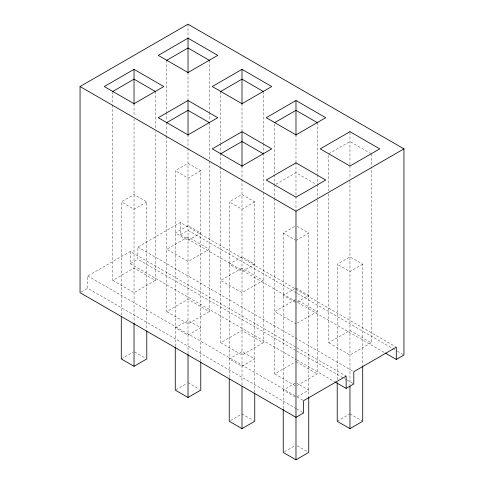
<?xml version="1.0" encoding="UTF-8"?>
<svg xmlns="http://www.w3.org/2000/svg" width="484" height="484" viewBox="0 0 484 484"><rect width="100%" height="100%" fill="white"/><g stroke="black" fill="none" stroke-linecap="round" stroke-linejoin="round"><path stroke-width="0.36" stroke-dasharray="2.42 1.81" d="M121.284 315.144L121.284 201.876L134.032 194.514L146.785 201.876L146.785 329.489M175.268 346.308L175.268 170.707L188.016 163.35L200.769 170.707L200.769 361.409M146.785 201.876L134.032 209.239L121.284 201.876M200.769 170.707L188.016 178.07L175.268 170.707M296.438 408.768L87.701 288.258L87.701 275.989L130.208 251.45L296.408 347.403M346.592 379.813L137.861 259.303L137.861 247.034L180.369 222.489L395.64 346.78M229.247 377.478L229.247 201.876L242 194.514L254.753 201.876L254.753 392.578M81.33 291.943L87.701 288.258M130.208 251.45L130.208 263.719L137.861 259.303M180.369 222.489L180.369 234.764L188.016 230.342L296.638 293.056M276.019 184.198L295.984 172.673L315.949 184.198M328.715 153.773L349.968 141.503L370.575 153.404M112.784 105.046L112.784 280.405L134.032 268.136L155.285 280.405L155.285 131.503M254.753 201.876L242 209.239L229.247 201.876M155.285 280.405L134.032 292.675L112.784 280.405M283.231 408.641L283.231 233.04L295.343 226.046M166.762 136.216L166.762 311.575L188.016 299.306L209.269 311.575L209.269 160.404M295.984 240.403L308.731 233.04L308.731 396.559M121.284 358.94L133.396 351.947M209.269 311.575L188.016 323.844L166.762 311.575M295.343 288.379L283.231 295.373L295.343 302.367M337.215 379.74L337.215 264.21L349.968 256.847L362.716 264.21L362.716 365.396M220.746 167.028L220.746 342.739L242 330.469L263.254 342.739L263.254 191.973M295.337 299.675L274.731 311.575L295.984 323.844M297.261 302.004L308.731 295.373L295.984 288.016M362.716 264.21L349.968 271.572L337.215 264.21M175.904 389.735L186.739 383.479M263.254 342.739L242 355.008L220.746 342.739M297.273 323.1L317.238 311.575L297.273 300.05M274.731 198.549L274.731 373.908L295.337 362.008M328.715 193.836L328.715 342.739L349.968 330.469L371.216 342.739L371.216 167.379M230.523 420.536L241.365 414.28M295.343 383.11L283.231 390.104L295.343 397.098M297.273 385.433L317.238 373.908L317.238 198.549M371.216 342.739L349.968 355.008L328.715 342.739M297.261 396.729L308.731 390.104L297.261 383.479M284.507 451.699L295.343 445.443M337.215 421.274L349.327 414.28M297.261 226.415L308.731 233.04M283.231 233.04L295.343 240.034M297.291 293.431L396.753 350.858M397.406 351.233L403.946 355.008M180.369 234.764L384.52 352.63M137.861 247.034L353.792 371.7M297.067 347.784L346.139 376.116M347.246 380.188L353.792 383.969M130.208 263.719L296.408 359.673M297.067 360.054L334.359 381.586M295.984 361.639L317.238 373.908M349.968 413.911L362.08 420.905M274.731 373.908L295.337 385.802M87.701 275.989L296.438 396.499M297.091 396.88L303.631 400.655M297.091 409.149L303.631 412.925M134.673 351.947L145.509 358.202M188.016 382.741L199.493 389.366M242 413.911L253.477 420.536M297.261 445.812L308.096 452.068M371.216 153.773L371.216 166.623M349.968 132.441L349.968 164.935M349.968 165.691L349.968 178.542M349.968 181.161L349.968 385.591M328.715 155.285L328.715 190.811M317.238 122.609L317.238 174.004M317.238 174.76L317.238 183.835M317.238 184.592L317.238 198.192M295.984 134.879L295.984 162.491M295.984 162.848L295.984 210.11M274.731 124.122L274.731 174.004M274.731 174.76L274.731 183.835M274.731 184.592L274.731 198.192M263.254 91.44L263.254 142.84M263.254 143.597L263.254 152.666M263.254 153.422L263.254 191.216M242 103.709L242 130.922M242 166.042L242 178.947M242 179.298L242 385.591M220.746 91.44L220.746 142.84M220.746 143.597L220.746 152.666M220.746 153.422L220.746 166.623M209.269 60.276L209.269 111.671M209.269 112.427L209.269 120.746M209.269 122.609L209.269 160.047M188.016 24.2L188.016 37.794M188.016 72.546L188.016 100.158M188.016 134.879L188.016 147.777M188.016 148.485L188.016 353.671M166.762 60.276L166.762 111.671M166.762 112.427L166.762 120.746M166.762 122.609L166.762 135.859M155.285 91.44L155.285 128.478M134.032 103.709L134.032 116.208M134.032 118.828L134.032 322.501M112.784 91.44L112.784 104.29M188.016 225.683L175.268 233.04L188.016 240.403L200.769 233.04L188.016 225.683M188.016 236.972L166.762 249.242L188.016 261.511L209.269 249.242L188.016 236.972M242 256.847L229.247 264.21L242 271.572L254.753 264.21L242 256.847M242 268.136L220.746 280.405L242 292.675L263.254 280.405L242 268.136M188.016 320.408L175.268 327.771L188.016 335.134L200.769 327.771L188.016 320.408M242 351.578L229.247 358.94L242 366.297L254.753 358.94L242 351.578"/><path stroke-width="0.73" d="M396.299 359.43L396.299 347.155L353.792 371.7L353.792 383.969L346.139 388.386L346.139 376.116L303.631 400.655L303.631 412.925L295.984 417.341L80.054 292.675L80.054 86.533L188.016 24.2L403.946 148.866L403.946 355.008L396.299 359.43L385.173 353.005M134.032 69.357L104.278 86.533L134.032 103.709L163.792 86.533L134.032 69.357L134.032 104.114M188.016 38.188L158.262 55.37L188.016 72.546L217.77 55.37L188.016 38.188L188.016 72.951M112.784 91.44L134.032 79.17L155.285 91.44M166.762 60.276L188.016 48.007L209.269 60.276M188.016 100.521L158.262 117.703L188.016 134.879L217.77 117.703L188.016 100.521L188.016 135.284M242 69.357L212.246 86.533L242 103.709L271.754 86.533L242 69.357L242 104.114M166.762 122.609L188.016 110.34L209.269 122.609M220.746 91.44L242 79.17L263.254 91.44M242 131.69L212.246 148.866L242 166.042L271.754 148.866L242 131.69L242 166.448M295.984 100.521L266.23 117.703L295.984 134.879L325.738 117.703L295.984 100.521L295.984 135.284M220.746 153.773L242 141.503L263.254 153.773M274.731 122.609L295.984 110.34L317.238 122.609M80.054 86.533L295.984 211.199L403.946 148.866M121.284 316.651L121.284 358.94L134.032 366.297L146.785 358.94L146.785 331.002M175.268 347.064L175.268 390.104L188.016 397.467L200.769 390.104L200.769 362.165M229.247 378.984L229.247 421.274L242 428.63L254.753 421.274L254.753 393.335M283.231 409.397L283.231 452.437L295.984 459.8L308.731 452.437L308.731 397.316M337.215 382.759L337.215 421.274L349.968 428.63L362.716 421.274L362.716 366.146M335.019 381.961L346.139 388.386M349.968 386.347L349.968 428.63M295.984 211.199L295.984 459.8M242 386.347L242 428.63M188.016 354.427L188.016 397.467M134.032 323.258L134.032 366.297M295.984 162.854L266.23 180.036L295.984 197.212L325.738 180.036L295.984 162.854M349.968 131.69L320.208 148.866L349.968 166.042L379.722 148.866L349.968 131.69"/></g></svg>
